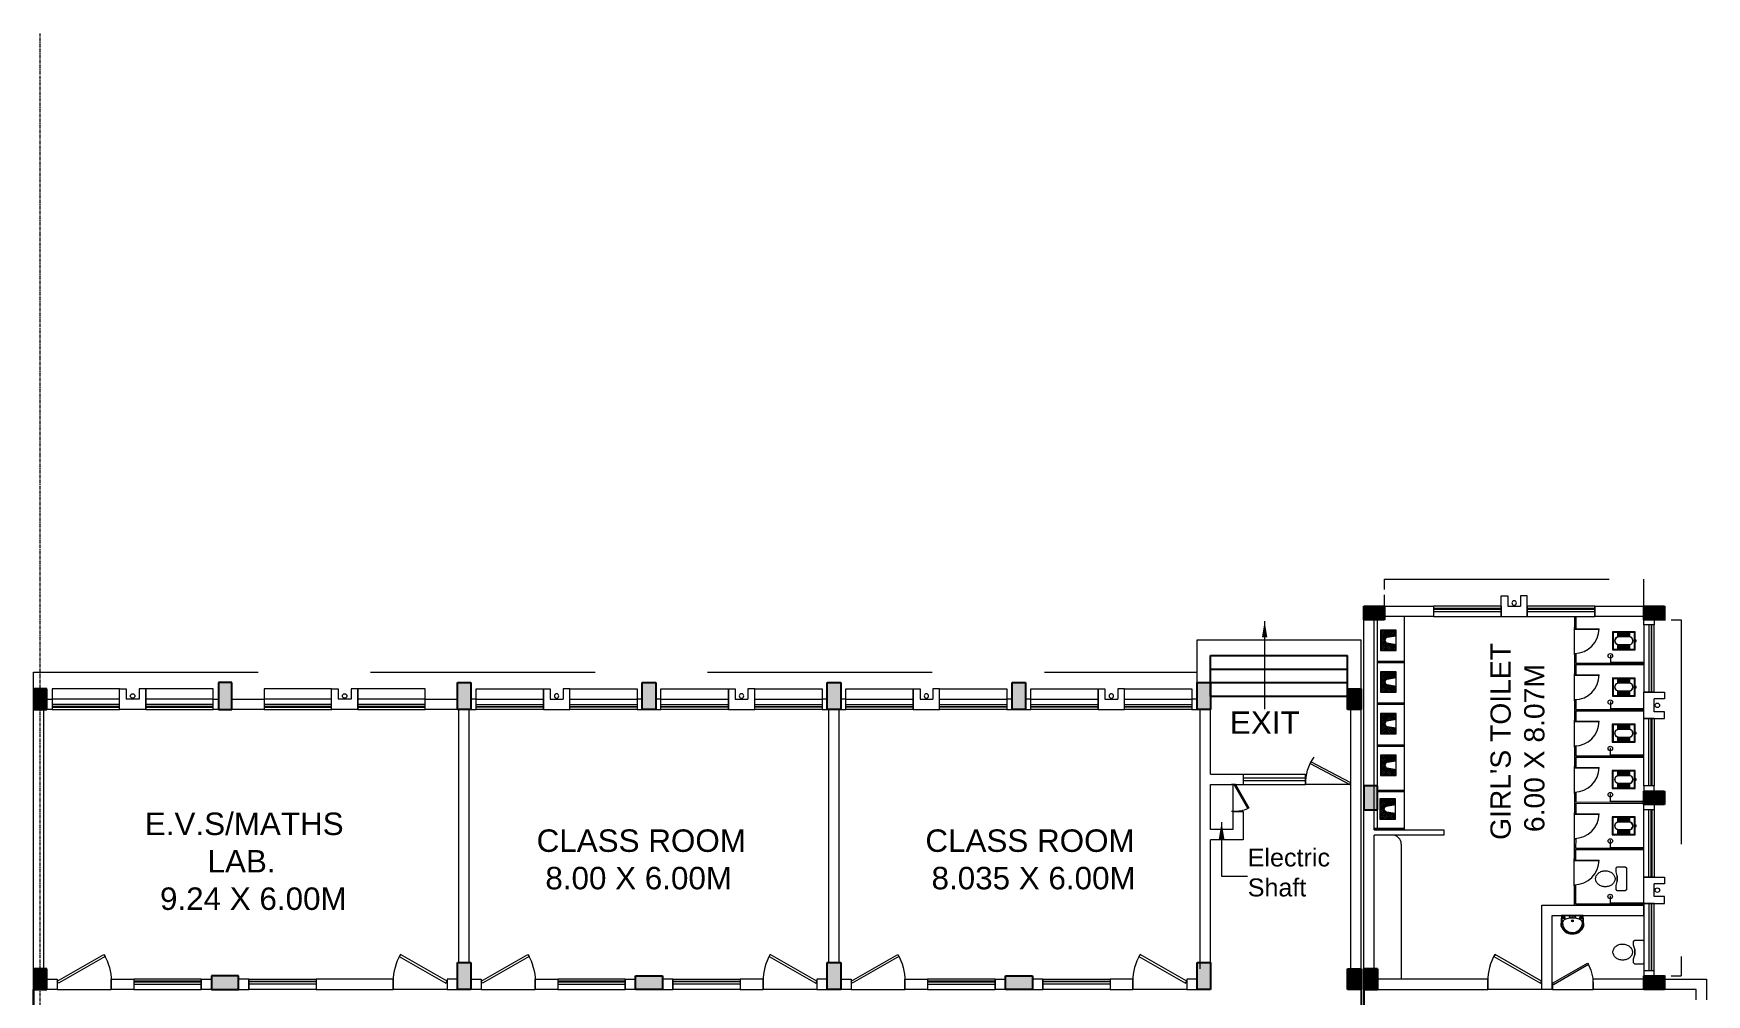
# Model space of a CAD drawing. Header units: inches. Extents: x 719368 to 6315912, y -2624014 to 446967.
# Drawn here: x 6185170 to 6222404, y -2468947 to -2447551 of the extents above; entities that cross this region are included whole.
import ezdxf
from ezdxf.lldxf.tags import DXFTag

# ---------------------------------------------------------------- set-up
doc = ezdxf.new("R2010")
doc.units = ezdxf.units.IN
doc.header["$LTSCALE"] = 20
doc.header["$MEASUREMENT"] = 0
for name, pattern in [('CENTER', [2, 1.25, -0.25, 0.25, -0.25]), ('CENTER2', [1.125, 0.75, -0.125, 0.125, -0.125]), ('DASHED2', [0.375, 0.25, -0.125])]:
    doc.linetypes.add(name, pattern=pattern)
doc.layers.get('0').update_dxf_attribs({"color": 51, "lineweight": 30})
for name, color, linetype, lineweight in [('CLL LEV.', 252, 'Continuous', 18), ('COLUMN', 2, 'Continuous', 25), ('CUBICAL TOILET', 160, 'Continuous', 9), ('DIM', 7, 'Continuous', 13), ('DOOR', 43, 'Continuous', 13), ('FIXTURE', 15, 'DASHDOT', 9), ('GRID', 202, 'CENTER', 5), ('PROJ.', 30, 'DASHED2', 13), ('Text', 7, 'Continuous', 15), ('Ventilator', 6, 'DASHED', 20), ('WALL', 1, 'Continuous', 18), ('window', 71, 'Continuous', 18), ('Window-Wall', 7, 'Continuous', 20)]:
    doc.layers.add(name, color=color, linetype=linetype, lineweight=lineweight)
doc.layers.add('expension joint', color=248, linetype='Continuous')
doc.layers.add('STAIRS', color=1, linetype='Continuous')
doc.styles.add('L120', font='simplex.shx', dxfattribs={"height": 1})
doc.styles.add('Tabrej', font='romans.shx')
tags = doc.linetypes.add('DASHDOT', pattern=[1, 0.5, -0.25, 0, -0.25]).pattern_tags.tags
tags[10:11] = [DXFTag(74, 4), DXFTag(75, 0), DXFTag(340, '0'), DXFTag(46, 1.0), DXFTag(50, 0.0), DXFTag(44, 0.0), DXFTag(45, 0.0)]
tags[8:9] = [DXFTag(74, 4), DXFTag(75, 0), DXFTag(340, '0'), DXFTag(46, 1.0), DXFTag(50, 0.0), DXFTag(44, 0.0), DXFTag(45, 0.0)]
tags[6:7] = [DXFTag(74, 4), DXFTag(75, 0), DXFTag(340, '0'), DXFTag(46, 1.0), DXFTag(50, 0.0), DXFTag(44, 0.0), DXFTag(45, 0.0)]
tags[4:5] = [DXFTag(74, 4), DXFTag(75, 0), DXFTag(340, '0'), DXFTag(46, 1.0), DXFTag(50, 0.0), DXFTag(44, 0.0), DXFTag(45, 0.0)]
tags = doc.linetypes.add('DASHED', pattern=[0.75, 0.5, -0.25]).pattern_tags.tags
tags[6:7] = [DXFTag(74, 4), DXFTag(75, 0), DXFTag(340, '0'), DXFTag(46, 1.0), DXFTag(50, 0.0), DXFTag(44, 0.0), DXFTag(45, 0.0)]
tags[4:5] = [DXFTag(74, 4), DXFTag(75, 0), DXFTag(340, '0'), DXFTag(46, 1.0), DXFTag(50, 0.0), DXFTag(44, 0.0), DXFTag(45, 0.0)]
doc.dimstyles.new('Current Dim style', dxfattribs={"dimscale": 0.3, "dimtxt": 1.8, "dimasz": 1.2, "dimexe": 0.18, "dimexo": 1, "dimgap": 0.09, "dimtad": 0, "dimzin": 0, "dimdsep": 46, "dimtxsty": 'Tabrej', "dimcen": 0.09, "dimclrd": 256, "dimclre": 256, "dimclrt": 7, "dimadec": 0, "dimazin": 0, "dimtfac": 1, "dimtofl": 0, "dimtmove": 2, "dimatfit": 3, "dimfxl": 0, "dimtolj": 1, "dimtzin": 0, "dimlwd": -1, "dimlwe": -1, "dimarcsym": 0})
doc.dimstyles.new('DIM', dxfattribs={"dimtxt": 0.8, "dimasz": 0.4, "dimexe": 0.18, "dimexo": 0.0625, "dimgap": 0.1, "dimtad": 0, "dimdec": 3, "dimzin": 0, "dimdsep": 46, "dimtxsty": 'Tabrej', "dimcen": 0, "dimclrd": 251, "dimclre": 256, "dimclrt": 7, "dimadec": 0, "dimazin": 0, "dimtfac": 1, "dimtdec": 3, "dimtofl": 0, "dimtmove": 0, "dimatfit": 3, "dimfxl": 0, "dimtolj": 1, "dimtzin": 0, "dimlwd": -1, "dimlwe": -1, "dimarcsym": 0})

# ---------------------------------------------------------------- blocks, each defined once
blk = doc.blocks.new('*U81')
for p, q in [((0, 0), (0, 6)), ((40, 0), (40, 6))]:
    blk.add_line(p, q)
blk.add_lwpolyline([(0, 0), (34.6, -20), (35.5, -18.5), (0.9, 1.5)], close=True)
blk.add_arc((0, 0), 40, 330, 360)
blk = doc.blocks.new('New Doors')
at = {"layer": 'DOOR'}
blk.add_line((0, 0.18), (1.199, 0.18), dxfattribs=at)
at = {"layer": 'DOOR', "xscale": 0.0299845412869386, "yscale": 0.0299845412869386, "zscale": 0.0299845412869386}
blk.add_blockref('*U81', (0, 0), dxfattribs=at)
blk = doc.blocks.new('CU')
at = {"layer": 'WALL', "linetype": 'CENTER2'}
h = blk.add_hatch(color=256, dxfattribs=at)
h.dxf.hatch_style = 1
h.paths.add_polyline_path([(0, 0.035), (0, -0.265), (0.46, -0.265), (0.46, 0.035)])
at = {"layer": 'COLUMN', "linetype": 'CENTER2'}
blk.add_lwpolyline([(0, 0.035), (0, -0.265), (0.46, -0.265), (0.46, 0.035), (0, 0.035)], dxfattribs=at)
blk = doc.blocks.new('1.5 M Window')
at = {"layer": 'CLL LEV.'}
for p, q in [((-0.23, 0), (-0.46, 0)), ((-0.46, 0), (-0.46, -1.5)), ((-0.46, -1.5), (-0.23, -1.5))]:
    blk.add_line(p, q, dxfattribs=at)
at = {"layer": 'window'}
for p, q in [((-0.065, 0), (-0.065, -1.5)), ((-0.05, -1.5), (-0.05, 0))]:
    blk.add_line(p, q, dxfattribs=at)
at = {"layer": 'Window-Wall'}
for p, q in [((0, 0), (-0.23, 0)), ((-0.23, 0), (-0.23, -1.5)), ((-0.115, 0), (-0.115, -1.5)), ((0, -1.5), (0, 0)), ((-0.23, -1.5), (0, -1.5))]:
    blk.add_line(p, q, dxfattribs=at)
blk = doc.blocks.new('New Shaft')
at = {"layer": 'FIXTURE'}
blk.add_circle((0.327, -0.302), 0.05, dxfattribs=at)
at = {"layer": 'WALL'}
for p, q in [((0.035, 0), (0.62, 0)), ((0.035, 0), (0.035, -0.46)), ((0.185, -0.46), (0.185, -0.23)), ((0.185, -0.23), (0.47, -0.23)), ((0.47, -0.46), (0.47, -0.23)), ((0.62, 0), (0.62, -0.46)), ((0.035, -0.46), (0.185, -0.46)), ((0.62, -0.46), (0.47, -0.46))]:
    blk.add_line(p, q, dxfattribs=at)
blk = doc.blocks.new('C2')
at = {"layer": 'COLUMN'}
h = blk.add_hatch(color=7, dxfattribs=at)
h.dxf.hatch_style = 1
h.paths.add_polyline_path([(0.3, 0), (0, 0), (0, -0.6), (0.3, -0.6)])
for p, q in [((0, 0), (0, -0.6)), ((0.3, 0), (0, 0)), ((0.3, -0.6), (0.3, 0)), ((0, -0.6), (0.3, -0.6))]:
    blk.add_line(p, q, dxfattribs=at)
blk = doc.blocks.new('VENTILATOR')
at = {"layer": 'Ventilator', "ltscale": 0.02}
for p, q in [((-0.18, -1.5), (-0.18, 0)), ((-0.165, 0), (-0.165, -1.5))]:
    blk.add_line(p, q, dxfattribs=at)
at = {"layer": 'Window-Wall'}
for p, q in [((-0.23, 0), (0, 0)), ((-0.23, -1.5), (-0.23, 0)), ((-0.115, 0), (-0.115, -1.5)), ((0, 0), (0, -1.5)), ((-0.23, -1.5), (0, -1.5))]:
    blk.add_line(p, q, dxfattribs=at)
blk = doc.blocks.new('Door - Left Hung 36 in.')
blk.add_lwpolyline([(0.8, -1.3), (0, 0), (31.2, 18), (31.9, 16.7)], close=True)
blk.add_arc((0, 0), 36, 0, 37.3101)
blk = doc.blocks.new('C3')
at = {"layer": 'COLUMN'}
h = blk.add_hatch(color=7, dxfattribs=at)
h.dxf.hatch_style = 1
h.paths.add_polyline_path([(0.3, 0), (0, 0), (0, -0.53), (0.3, -0.53)])
for p, q in [((0, 0), (0, -0.53)), ((0.3, 0), (0, 0)), ((0.3, -0.53), (0.3, 0)), ((0, -0.53), (0.3, -0.53))]:
    blk.add_line(p, q, dxfattribs=at)
blk = doc.blocks.new('*X5')
at = {"color": 0}
for p, q in [((705, 323), (943, 561)), ((705, 365), (900, 561)), ((705, 408), (858, 561)), ((705, 450), (815, 561)), ((705, 493), (773, 561)), ((705, 535), (730, 561)), ((848, 383), (705, 526)), ((842, 346), (705, 483)), ((835, 310), (705, 441)), ((705, 280), (858, 434)), ((829, 274), (705, 398)), ((705, 238), (847, 381)), ((854, 419), (712, 561)), ((866, 449), (755, 561)), ((888, 469), (797, 561)), ((921, 479), (839, 561)), ((1145, 298), (882, 561)), ((899, 474), (985, 561)), ((1145, 340), (924, 561)), ((944, 477), (1027, 561)), ((1145, 383), (967, 561)), ((971, 462), (1070, 561)), ((990, 438), (1112, 561)), ((998, 404), (1145, 551)), ((1145, 255), (999, 401)), ((1004, 368), (1145, 508)), ((1145, 425), (1009, 561)), ((1011, 332), (1145, 466)), ((1017, 295), (1145, 423)), ((1023, 259), (1145, 381)), ((1145, 467), (1051, 561)), ((1145, 510), (1094, 561)), ((1145, 552), (1136, 561)), ((823, 237), (705, 356)), ((798, 221), (705, 314)), ((755, 221), (705, 271)), ((713, 221), (705, 229)), ((730, 221), (839, 330)), ((772, 221), (830, 279)), ((815, 221), (822, 228)), ((1137, 221), (1007, 350)), ((1095, 221), (1016, 299)), ((1052, 221), (1024, 248)), ((1029, 223), (1145, 339)), ((1069, 221), (1145, 296)), ((1112, 221), (1145, 254))]:
    blk.add_line(p, q, dxfattribs=at)
blk = doc.blocks.new('RSA CL7')
blk.add_lwpolyline([(8.9, 0), (-8.9, 0), (-8.9, -13.8), (-3.9, -13.8), (3.9, -13.8), (8.9, -13.8)], close=True)
blk.add_lwpolyline([(-4.1, -13.6), (-2.8, -5.7, -0.835943), (2.8, -5.8), (4.1, -13.6), (8.7, -13.6), (8.7, -0.2), (-8.7, -0.2), (-8.7, -13.6)], format="xyb", close=True)
blk.add_lwpolyline([(-3.9, -13.8), (-2.6, -5.8, -0.835548), (2.6, -5.8), (3.9, -13.8)], format="xyb")
for centre, start, end in [((-1.4, -4.1), 207.2135, 40.9564), ((0, -3.6), 185.8999, 355.8249), ((1.5, -4.1), 140.9962, 329.3468)]:
    blk.add_arc(centre, 0.493, start, end)
at = {"xscale": 0.0393714285714286, "yscale": 0.0393714285714286, "zscale": 0.0393714285714286}
blk.add_blockref('*X5', (-36.4, -22.3), dxfattribs=at)
blk = doc.blocks.new('RH 1200')
for p, q in [((21, 0), (21, 43.3)), ((21.7, 0), (21.7, 43.3)), ((-21.7, 0), (21.7, 0)), ((21.7, 0), (21, 0))]:
    blk.add_line(p, q)
at = {"extrusion": (0, 0, -1)}
blk.add_ellipse((21.7, 0), major_axis=(-30.6, 30.6), ratio=1, start_param=5.497787, end_param=7.068583, dxfattribs=at)
blk = doc.blocks.new('GHH')
at = {"layer": 'DOOR', "ltscale": 20}
blk.add_line((3289.697, -299.103), (3289.697, -299.853), dxfattribs=at)
at = {"layer": 'DOOR', "ltscale": 20, "xscale": 0.015874999996413, "yscale": 0.015874999996413, "zscale": 0.015874999996413, "rotation": 270}
blk.add_blockref('RH 1200', (3289.697, -299.479), dxfattribs=at)
blk = doc.blocks.new('RSA CL6')
for p, q in [((5.5, 3.5), (5.5, 7.3)), ((5.9, 3.5), (5.9, 7.3)), ((6.3, 3.5), (6.3, 7.3)), ((6.7, 3.4), (6.7, 7.3)), ((7.1, 3.4), (7.1, 7.3)), ((7.5, 3.4), (7.5, 7.3)), ((7.9, 3.4), (7.9, 7.3)), ((8.3, 3.4), (8.3, 7.3)), ((8.7, 3.4), (8.7, 7.3)), ((9.1, 3.4), (9.1, 7.3)), ((9.4, 3.4), (9.4, 7.3)), ((9.8, 3.4), (9.8, 7.3)), ((10.2, 3.4), (10.2, 7.3)), ((10.6, 3.4), (10.6, 7.3)), ((11, 3.3), (11, 7.3)), ((11.4, 3.3), (11.4, 7.3)), ((11.8, 3.3), (11.8, 7.3)), ((12.2, 3.3), (12.2, 7.3)), ((12.6, 3.3), (12.6, 7.3)), ((13, 3.3), (13, 7.3)), ((13.4, 3.3), (13.4, 7.3)), ((13.8, 3.3), (13.8, 7.3)), ((14.2, 3.3), (14.2, 7.3)), ((14.6, 3.3), (14.6, 7.3)), ((15, 3.2), (15, 7.3)), ((15.4, 3.2), (15.4, 7.3)), ((15.7, 3.2), (15.7, 7.3)), ((16.1, 3.2), (16.1, 7.3)), ((16.1, 7.3), (16.1, 3.2)), ((5.5, -7.3), (5.5, -3.5)), ((5.9, -7.3), (5.9, -3.5)), ((6.3, -7.3), (6.3, -3.4)), ((6.7, -7.3), (6.7, -3.4)), ((7.1, -7.3), (7.1, -3.4)), ((7.5, -7.3), (7.5, -3.4)), ((7.9, -7.3), (7.9, -3.4)), ((8.3, -7.3), (8.3, -3.4)), ((8.7, -7.3), (8.7, -3.4)), ((9.1, -7.3), (9.1, -3.4)), ((9.4, -7.3), (9.4, -3.4)), ((9.8, -7.3), (9.8, -3.3)), ((10.2, -7.3), (10.2, -3.3)), ((10.6, -7.3), (10.6, -3.3)), ((11, -7.3), (11, -3.3)), ((11.4, -7.3), (11.4, -3.3)), ((11.8, -7.3), (11.8, -3.3)), ((12.2, -7.3), (12.2, -3.3)), ((12.6, -7.3), (12.6, -3.3)), ((13, -7.3), (13, -3.3)), ((13.4, -7.3), (13.4, -3.2)), ((13.8, -7.3), (13.8, -3.2)), ((14.2, -7.3), (14.2, -3.2)), ((14.6, -7.3), (14.6, -3.2)), ((15, -7.3), (15, -3.2)), ((15.4, -7.3), (15.4, -3.2)), ((15.7, -7.3), (15.7, -3.2)), ((16.1, -3.2), (16.1, -7.3)), ((16.1, -7.3), (16.1, -3.2))]:
    blk.add_line(p, q)
blk.add_lwpolyline([(0.8, -0.6), (0, -0.6), (0, 0.6), (0.8, 0.6)])
for points in [[(0.8, 7.9), (20.9, 7.9), (20.9, -7.9), (0.8, -7.9)], [(1.4, 7.3), (20.3, 7.3), (20.3, -7.3), (1.4, -7.3)]]:
    blk.add_lwpolyline(points, close=True)
for points in [[(5.5, 3.5), (16.1, 3.2, -0.899983), (16.1, -3.2), (5.5, -3.5, -0.799392)], [(5.5, 3.3), (16.1, 3, -0.897689), (16.1, -3), (5.6, -3.3, -0.793494), (5.5, 3.3)]]:
    blk.add_lwpolyline(points, format="xyb", close=True)
blk = doc.blocks.new('ENGLISH SHEET')
at = {"layer": 'FIXTURE'}
for p, q in [((4663.798, 251.204), (4663.773, 251.179)), ((4663.773, 251.179), (4663.773, 250.696)), ((4663.976, 251.204), (4663.798, 251.204)), ((4664.002, 251.179), (4663.976, 251.204)), ((4663.976, 251.001), (4664.002, 251.09)), ((4663.976, 250.874), (4663.976, 251.001)), ((4663.976, 251.001), (4663.976, 250.874)), ((4664.002, 251.09), (4664.002, 251.179)), ((4663.773, 250.696), (4663.798, 250.67)), ((4663.798, 250.67), (4663.976, 250.67)), ((4664.002, 250.785), (4663.976, 250.874)), ((4663.976, 250.67), (4664.002, 250.696)), ((4664.002, 250.696), (4664.002, 250.785))]:
    blk.add_line(p, q, dxfattribs=at)
blk.add_lwpolyline([(4664.459, 250.937, 0.117036), (4664.443, 251.003, 0.104338), (4664.396, 251.063, 0.09029), (4664.321, 251.105, 0.09898), (4664.243, 251.115, 0.08237), (4664.159, 251.101, 0.09029), (4664.09, 251.063, 0.104338), (4664.043, 251.003, 0.117036), (4664.027, 250.937, 0.117036), (4664.043, 250.871, 0.104338), (4664.09, 250.811, 0.09029), (4664.159, 250.773, 0.08237), (4664.243, 250.759, 0.08237), (4664.327, 250.773, 0.09029), (4664.396, 250.811, 0.104338), (4664.443, 250.871, 0.117036)], format="xyb", close=True, dxfattribs=at)
blk = doc.blocks.new('RSA BASIN 9')
for points in [[(-0.1, -16.2, 0.340881), (10, -9, 0.074195), (10.1, -8.9), (9.5, 0), (-9.5, 0), (-10, -8.8, 0.082611), (-10, -9.2, 0.330812), (-0.1, -16.2)], [(0, -15, 0.391482), (8.9, -6.7, 0.252869), (6.5, -3.5, 0.087242), (0, -2.5, 0.079484), (-6.5, -3.5, 0.2542), (-8.8, -6.7, 0.39026), (0, -15)], [(-8.6, -2, -0.907437), (-8.4, -1.8), (-7.5, -2.6, -0.907437), (-7.6, -2.7)], [(-8.2, -1.6, -0.907437), (-8.1, -1.5), (-7.1, -2.3, -0.907437), (-7.3, -2.4)], [(-7.8, -1.3, -0.907437), (-7.7, -1.2), (-6.8, -1.9, -0.907437), (-6.9, -2.1)], [(7.8, -1.3, 0.907437), (7.7, -1.2), (6.8, -1.9, 0.907437), (6.9, -2.1)], [(8.2, -1.6, 0.907437), (8.1, -1.5), (7.1, -2.3, 0.907437), (7.3, -2.4)], [(8.6, -2, 0.907437), (8.4, -1.8), (7.5, -2.6, 0.907437), (7.6, -2.7)]]:
    blk.add_lwpolyline(points, format="xyb", close=True)
for points in [[(-5.9, -3.3), (-6.2, -3, -0.183787), (-6.2, -2.7, 0.126662), (-6.2, -2.4), (-6.6, -1.4, 0.35453), (-7.1, -1), (-8.7, -1, 0.414214), (-9.1, -1.4), (-9.6, -9.1, 0.329849), (-0.1, -15.8, 0.338736), (9.6, -8.9, 0.075632), (9.7, -8.8), (9.1, -1.4, 0.414214), (8.7, -1), (7.1, -1, 0.35453), (6.6, -1.4), (6.2, -2.4, 0.126662), (6.2, -2.7, -0.183787), (6.2, -3), (5.9, -3.3)], [(-6.2, -3.4), (-6.2, -3.3, 0.220542), (-6.5, -3.1), (-8.7, -2.8, -0.361119), (-9.2, -2.3)], [(6.2, -3.4), (6.2, -3.3, -0.220542), (6.5, -3.1), (8.7, -2.8, 0.358803), (9.2, -2.3, 0.358803)]]:
    blk.add_lwpolyline(points, format="xyb")
for centre, radius in [((-2.3, -1.6), 0.399), ((0, -4.8), 0.771), ((0, -4.8), 0.602), ((0, -1.2), 0.399), ((2.3, -1.5), 0.399)]:
    blk.add_circle(centre, radius)
blk = doc.blocks.new('GROUND FLOOR')
at = {"layer": 'CUBICAL TOILET'}
for p, q in [((60.2528, 32.4905), (60.2526, 32.2348)), ((60.2828, 32.4905), (60.2826, 32.2348)), ((60.2826, 32.2348), (60.2526, 32.2348)), ((60.2522, 31.6652), (60.2521, 31.4255)), ((60.2522, 31.6652), (60.2822, 31.6651)), ((60.2822, 31.6651), (60.2821, 31.4555)), ((60.2521, 31.4255), (60.2519, 31.2048)), ((60.2821, 31.4255), (60.2819, 31.2048)), ((60.2821, 31.4555), (61.8021, 31.4545)), ((60.2821, 31.4255), (61.8021, 31.4245)), ((60.2819, 31.2048), (60.2519, 31.2048)), ((60.2516, 30.6352), (60.2514, 30.3955)), ((60.2516, 30.6352), (60.2816, 30.6351)), ((60.2816, 30.6351), (60.2814, 30.4255)), ((60.2514, 30.3955), (60.2513, 30.1748)), ((60.2813, 30.1748), (60.2513, 30.1748)), ((60.2814, 30.3955), (60.2813, 30.1748)), ((60.2814, 30.4255), (61.8014, 30.4245)), ((60.2814, 30.3955), (61.8014, 30.3945)), ((60.2509, 29.6052), (60.2508, 29.3655)), ((60.2509, 29.6052), (60.2809, 29.6051)), ((60.2809, 29.6051), (60.2808, 29.3955)), ((60.2508, 29.3655), (60.2506, 29.1448)), ((60.2806, 29.1448), (60.2506, 29.1448)), ((60.2808, 29.3655), (60.2806, 29.1448)), ((60.2808, 29.3955), (61.8008, 29.3945)), ((60.2808, 29.3655), (61.8008, 29.3645)), ((60.2501, 28.3355), (60.2499, 28.1148)), ((60.2502, 28.5752), (60.2501, 28.3355)), ((60.2502, 28.5752), (60.2802, 28.5751)), ((60.2801, 28.3355), (60.2799, 28.1148)), ((60.2802, 28.5751), (60.2801, 28.3655)), ((60.2801, 28.3655), (61.7964, 28.3645)), ((60.2801, 28.3355), (61.7963, 28.3345)), ((60.2799, 28.1148), (60.2499, 28.1148)), ((60.2494, 27.3055), (60.2493, 27.0848)), ((60.2496, 27.5452), (60.2494, 27.3055)), ((60.2496, 27.5452), (60.2796, 27.5451)), ((60.2794, 27.3055), (60.2793, 27.0848)), ((60.2796, 27.5451), (60.2794, 27.3355)), ((60.2794, 27.3355), (61.7994, 27.3345)), ((60.2794, 27.3055), (61.7994, 27.3045)), ((60.2793, 27.0848), (60.2493, 27.0848)), ((60.2489, 26.5152), (60.2486, 26.0705)), ((60.2489, 26.5152), (60.2789, 26.5151)), ((60.2789, 26.5151), (60.2786, 26.1005)), ((60.2786, 26.1005), (61.7961, 26.0995))]:
    blk.add_line(p, q, dxfattribs=at)
at = {"layer": 'DOOR'}
for p, q in [((52.6527, 28.7523), (52.6527, 28.1526)), ((55.2541, 28.7516), (54.2743, 28.7519))]:
    blk.add_line(p, q, dxfattribs=at)
at = {"layer": 'expension joint'}
for p, q in [((25.9586, 24.1935), (25.9586, 20.8435)), ((25.9586, 20.8435), (25.9586, 24.1935)), ((55.5036, 24.1935), (55.5036, 20.8435)), ((55.5661, 24.1935), (55.5661, 20.8435))]:
    blk.add_line(p, q, dxfattribs=at)
at = {"layer": 'FIXTURE'}
for p, q in [((55.865, 32.4233), (55.865, 28.6883)), ((56.465, 32.4933), (56.465, 27.7433)), ((56.466, 31.4933), (55.866, 31.4933)), ((56.466, 31.4633), (55.866, 31.4633)), ((56.4657, 30.5633), (55.8657, 30.5633)), ((56.4657, 30.5333), (55.8657, 30.5333)), ((55.865, 30.2633), (55.865, 27.7733)), ((55.865, 30.2633), (55.865, 27.7733)), ((56.4653, 29.6333), (55.8653, 29.6333)), ((56.4653, 29.6033), (55.8653, 29.6033)), ((56.4653, 28.6234), (55.8653, 28.6234)), ((56.4653, 28.5934), (55.8653, 28.5934)), ((56.4653, 27.7733), (55.795, 27.7733)), ((56.4653, 27.7733), (55.795, 27.7733)), ((56.465, 27.7433), (55.7961, 27.7433)), ((56.465, 27.7433), (55.7961, 27.7433)), ((56.1988, 27.6283), (55.7961, 27.6283)), ((56.3987, 27.4281), (56.3987, 24.4235))]:
    blk.add_line(p, q, dxfattribs=at)
at = {"layer": 'FIXTURE', "ltscale": 0.05}
for p, q in [((61.0522, 31.6332), (61.0521, 31.4674)), ((61.8021, 31.4669), (61.0521, 31.4674)), ((61.0516, 30.6032), (61.0514, 30.4374)), ((61.8014, 30.4369), (61.0514, 30.4374)), ((61.0509, 29.5732), (61.0508, 29.4074)), ((61.8008, 29.4069), (61.0508, 29.4074)), ((61.0502, 28.5432), (61.0501, 28.3774)), ((61.7964, 28.3769), (61.0501, 28.3774)), ((61.0496, 27.5132), (61.0494, 27.3474)), ((61.7994, 27.3469), (61.0494, 27.3474)), ((61.0488, 26.2782), (61.0486, 26.1124)), ((61.7961, 26.1119), (61.0486, 26.1124))]:
    blk.add_line(p, q, dxfattribs=at)
for centre in [(61.0522, 31.6174), (61.0515, 30.5874), (61.0509, 29.5574), (61.0502, 28.5274), (61.0495, 27.4974), (61.0487, 26.2624)]:
    blk.add_circle(centre, 0.05, dxfattribs=at)
at = {"layer": 'FIXTURE'}
blk.add_arc((56.1987, 27.4283), 0.2, 359.96287, 89.96287, dxfattribs=at)
at = {"layer": 'PROJ.'}
for p, q in [((56.0261, 33.3235), (61.7961, 33.3235)), ((61.7961, 32.7235), (61.7961, 33.3235)), ((62.6262, 32.4235), (62.6262, 24.4935)), ((51.8536, 31.9735), (55.5036, 31.9735)), ((51.8536, 31.0235), (51.8536, 31.9735)), ((55.5036, 30.8835), (55.5036, 31.9735)), ((25.9586, 30.8835), (25.9586, 31.2535)), ((25.9586, 31.2535), (51.8536, 31.2535))]:
    blk.add_line(p, q, dxfattribs=at)
at = {"layer": 'PROJ.', "ltscale": 0.05}
for p, q in [((56.0261, 32.7235), (56.0261, 33.3235)), ((62.0261, 32.4235), (62.6262, 32.4235)), ((51.8536, 30.6534), (51.8536, 31.4835)), ((62.0261, 24.4935), (62.6262, 24.4935))]:
    blk.add_line(p, q, dxfattribs=at)
at = {"layer": 'STAIRS'}
for p, q in [((52.1536, 31.6235), (55.2036, 31.6235)), ((52.1536, 30.7235), (52.1536, 31.6235)), ((52.1536, 31.3235), (55.2036, 31.3235)), ((55.2036, 30.7235), (55.2036, 31.6235)), ((52.1536, 31.0235), (55.2036, 31.0235)), ((52.1536, 30.7235), (55.2036, 30.7235))]:
    blk.add_line(p, q, dxfattribs=at)
at = {"layer": 'WALL'}
for p, q in [((55.5661, 24.6535), (55.5661, 32.4235)), ((55.5661, 24.6535), (55.5661, 32.4235)), ((55.7961, 27.7433), (55.7961, 32.4235)), ((55.7961, 28.7235), (55.7961, 32.4235)), ((55.2736, 24.6535), (55.2736, 30.7235)), ((55.5036, 24.6535), (55.5036, 30.7235)), ((25.9586, 24.6535), (25.9586, 30.4235)), ((26.1886, 24.6535), (26.1886, 30.4235)), ((35.4286, 24.7935), (35.4286, 30.4235)), ((35.6586, 24.7935), (35.6586, 30.4235)), ((43.6586, 24.7935), (43.6586, 30.4235)), ((43.8886, 24.7935), (43.8886, 30.4235)), ((51.9236, 24.6535), (51.9236, 30.4235)), ((52.1536, 28.9823), (52.1536, 30.4235)), ((52.1536, 28.9823), (52.8827, 28.9823)), ((52.1536, 27.7523), (52.1536, 28.7523)), ((52.1536, 28.7523), (52.8827, 28.7523)), ((52.8827, 28.9823), (52.8827, 28.7523)), ((52.6527, 28.1526), (52.6527, 27.7523)), ((52.6527, 28.1526), (52.8827, 28.1526)), ((52.8827, 28.1526), (52.8827, 27.5223)), ((55.7961, 27.7433), (55.7961, 28.207)), ((52.6527, 27.7523), (52.1527, 27.7523)), ((55.7961, 24.6535), (55.7961, 27.6283)), ((55.7961, 24.6535), (55.7961, 27.6283)), ((52.8827, 27.5223), (52.1527, 27.5223)), ((52.1536, 24.6535), (52.1536, 27.5223)), ((62.0261, 26.6935), (61.7961, 26.6935)), ((62.0261, 26.6935), (62.1766, 26.6935)), ((59.5261, 26.0705), (61.7963, 26.0705)), ((59.5261, 24.1934), (59.5261, 26.0705)), ((61.7961, 25.8405), (61.7961, 26.0705)), ((59.7561, 25.8405), (61.7963, 25.8405)), ((59.7561, 24.1934), (59.7561, 25.8405)), ((58.3234, 24.4235), (55.8661, 24.4235)), ((55.8661, 24.4235), (55.8661, 24.1935)), ((58.3234, 24.1935), (58.3234, 24.4235)), ((59.5261, 24.1934), (59.5261, 24.4234)), ((61.7961, 24.4235), (60.6656, 24.4234)), ((60.6656, 24.1934), (60.6656, 24.4234)), ((62.2561, 24.4234), (63.1919, 24.4234)), ((62.2561, 24.1934), (62.2561, 24.4234)), ((63.1919, 24.4234), (63.1919, 24.1934)), ((55.8661, 24.1935), (58.3234, 24.1935)), ((59.7561, 24.1934), (59.5261, 24.1934)), ((61.7961, 24.1935), (60.6656, 24.1934)), ((62.9619, 24.1934), (62.2561, 24.1934)), ((62.9619, 23.9634), (62.9619, 24.1934)), ((63.1919, 24.1934), (63.1919, 23.9634))]:
    blk.add_line(p, q, dxfattribs=at)
at = {"layer": 'WALL', "linetype": 'CENTER2'}
blk.add_line((59.5261, 24.1934), (59.5261, 24.4234), dxfattribs=at)
at = {"layer": 'WALL'}
for points in [[(56.0261, 32.4934), (56.0261, 32.7234), (57.1186, 32.7234), (57.1186, 32.4934), (56.0261, 32.4934)], [(56.0261, 32.4934), (56.0261, 32.7234), (57.1186, 32.7234), (57.1186, 32.4934), (56.0261, 32.4934)], [(60.7036, 32.4935), (60.7036, 32.7235), (61.7961, 32.7235), (61.7961, 32.4935), (60.7036, 32.4935)], [(62.0261, 32.3085), (61.7961, 32.3085), (61.7961, 32.4235), (62.0261, 32.4235), (62.0261, 32.3085)], [(26.3736, 30.6535), (26.3736, 30.4235), (26.2586, 30.4235), (26.2586, 30.6535), (26.3736, 30.6535)], [(26.3736, 30.6534), (26.3736, 30.4234), (26.2586, 30.4234), (26.2586, 30.6534), (26.3736, 30.6534)], [(30.0736, 30.6534), (30.0736, 30.4234), (29.9586, 30.4234), (29.9586, 30.6534), (30.0736, 30.6534)], [(31.0911, 30.6534), (31.0911, 30.4234), (30.3736, 30.4234), (30.3736, 30.6534), (31.0911, 30.6534)], [(35.3936, 30.6534), (35.3936, 30.4234), (34.6761, 30.4234), (34.6761, 30.6534), (35.3936, 30.6534)], [(35.6936, 30.6535), (35.6936, 30.4235), (35.8086, 30.4235), (35.8086, 30.6535), (35.6936, 30.6535)], [(39.3936, 30.6535), (39.3936, 30.4235), (39.5086, 30.4235), (39.5086, 30.6535), (39.3936, 30.6535)], [(39.8086, 30.6535), (39.8086, 30.4235), (39.9236, 30.4235), (39.9236, 30.6535), (39.8086, 30.6535)], [(43.5086, 30.6535), (43.5086, 30.4235), (43.6236, 30.4235), (43.6236, 30.6535), (43.5086, 30.6535)], [(43.5086, 30.6535), (43.5086, 30.4235), (43.6236, 30.4235), (43.6236, 30.6535), (43.5086, 30.6535)], [(43.9236, 30.6535), (43.9236, 30.4235), (44.0386, 30.4235), (44.0386, 30.6535), (43.9236, 30.6535)], [(47.6236, 30.6535), (47.6236, 30.4235), (47.7386, 30.4235), (47.7386, 30.6535), (47.6236, 30.6535)], [(48.0386, 30.6535), (48.0386, 30.4235), (48.1536, 30.4235), (48.1536, 30.6535), (48.0386, 30.6535)], [(51.7386, 30.6535), (51.7386, 30.4235), (51.8536, 30.4235), (51.8536, 30.6535), (51.7386, 30.6535)], [(51.7386, 30.6535), (51.7386, 30.4235), (51.8536, 30.4235), (51.8536, 30.6535), (51.7386, 30.6535)], [(62.0261, 28.7235), (61.7961, 28.7235), (61.7961, 28.6085), (62.0261, 28.6085), (62.0261, 28.7235)], [(62.0261, 28.1935), (61.7961, 28.1935), (61.7961, 28.3085), (62.0261, 28.3085), (62.0261, 28.1935)], [(55.7961, 27.7433), (57.3427, 27.7433), (57.3427, 27.6283), (55.7961, 27.6283)], [(55.7961, 27.7433), (57.3427, 27.7433), (57.3427, 27.6283), (55.7961, 27.6283)], [(26.2586, 24.1935), (26.2586, 24.4235), (26.4886, 24.4235), (26.4886, 24.1935), (26.2586, 24.1935)], [(29.6936, 24.1935), (29.6936, 24.4235), (29.9236, 24.4235), (29.9236, 24.1935), (29.6936, 24.1935)], [(30.7536, 24.1935), (30.7536, 24.4235), (30.5236, 24.4235), (30.5236, 24.1935), (30.7536, 24.1935)], [(35.3936, 24.1935), (35.3936, 24.4235), (35.1636, 24.4235), (35.1636, 24.1935), (35.3936, 24.1935)], [(35.6936, 24.1935), (35.6936, 24.4235), (35.9236, 24.4235), (35.9236, 24.1935), (35.6936, 24.1935)], [(39.1286, 24.1935), (39.1286, 24.4235), (39.3586, 24.4235), (39.3586, 24.1935), (39.1286, 24.1935)], [(40.1886, 24.1935), (40.1886, 24.4235), (39.9586, 24.4235), (39.9586, 24.1935), (40.1886, 24.1935)], [(43.6236, 24.1935), (43.6236, 24.4235), (43.3936, 24.4235), (43.3936, 24.1935), (43.6236, 24.1935)], [(43.9236, 24.1935), (43.9236, 24.4235), (44.1536, 24.4235), (44.1536, 24.1935), (43.9236, 24.1935)], [(47.3586, 24.1935), (47.3586, 24.4235), (47.5886, 24.4235), (47.5886, 24.1935), (47.3586, 24.1935)], [(48.4186, 24.1935), (48.4186, 24.4235), (48.1886, 24.4235), (48.1886, 24.1935), (48.4186, 24.1935)], [(51.8536, 24.1935), (51.8536, 24.4235), (51.6236, 24.4235), (51.6236, 24.1935), (51.8536, 24.1935)]]:
    blk.add_lwpolyline(points, dxfattribs=at)
for points in [[(61.7961, 24.4935), (62.0261, 24.4935), (62.0261, 24.6085), (61.7961, 24.6085)], [(27.688, 24.1934), (27.688, 24.4235), (28.1936, 24.4235), (28.1936, 24.1934)], [(33.9642, 24.1934), (33.9642, 24.4235), (32.2536, 24.4235), (32.2536, 24.1934)], [(37.123, 24.1933), (37.123, 24.4235), (37.6286, 24.4235), (37.6286, 24.1933)], [(42.1942, 24.1933), (42.1942, 24.4235), (41.6886, 24.4235), (41.6886, 24.1933)], [(45.353, 24.1933), (45.353, 24.4235), (45.8586, 24.4235), (45.8586, 24.1933)], [(50.4242, 24.1933), (50.4242, 24.4235), (49.9186, 24.4235), (49.9186, 24.1933)]]:
    blk.add_lwpolyline(points, close=True, dxfattribs=at)
at = {"layer": 'window'}
for p, q in [((54.2693, 28.8973), (52.8827, 28.8973)), ((54.2693, 28.8373), (52.8827, 28.8373))]:
    blk.add_line(p, q, dxfattribs=at)
at = {"layer": 'Window-Wall'}
for p, q in [((52.8827, 28.9823), (54.2693, 28.9823)), ((52.8827, 28.7523), (54.2694, 28.7523)), ((54.2693, 28.7519), (54.2693, 28.9819))]:
    blk.add_line(p, q, dxfattribs=at)
at = {"layer": 'COLUMN', "linetype": 'CENTER2', "xscale": -1}
for p, rotation in [((55.5661, 32.4585), 180), ((55.5661, 32.4585), 180), ((61.7961, 32.4585), 180), ((55.2386, 30.8835), 90), ((61.7961, 28.3435), 180), ((55.2386, 24.6535), 90), ((55.6011, 24.6535), 90), ((61.7961, 24.2285), 180)]:
    blk.add_blockref('CU', p, dxfattribs=dict(at, rotation=rotation))
at = {"layer": 'COLUMN', "color": 5}
blk.add_blockref('C2', (30.0736, 31.0234), dxfattribs=at)
at = {"layer": 'COLUMN', "color": 5, "xscale": -1}
for p in [(35.6936, 31.0235), (39.8086, 31.0235), (43.9236, 31.0235), (48.0386, 31.0235), (52.1536, 31.0235), (35.6936, 24.7935), (43.9236, 24.7935), (52.1536, 24.7935)]:
    blk.add_blockref('C2', p, dxfattribs=at)
at = {"layer": 'COLUMN', "linetype": 'CENTER2'}
for p, rotation in [((26.2236, 30.8835), 270), ((26.2236, 24.6535), 270), ((55.6011, 24.1935), 90), ((55.6011, 24.1935), 90), ((55.6011, 24.1935), 90), ((55.6011, 24.1935), 90)]:
    blk.add_blockref('CU', p, dxfattribs=dict(at, rotation=rotation))
at = {"layer": 'COLUMN', "color": 5}
for name, p, rotation in [('C3', (55.8661, 28.1935), 180), ('C3', (55.8661, 28.1935), 180), ('C2', (30.5236, 24.4935), 270)]:
    blk.add_blockref(name, p, dxfattribs=dict(at, rotation=rotation))
at = {"layer": 'COLUMN', "color": 5, "xscale": -1, "rotation": 90}
for p in [(39.3586, 24.4935), (47.5886, 24.4935)]:
    blk.add_blockref('C2', p, dxfattribs=at)
at = {"layer": 'DOOR'}
for name, p, xscale, yscale, zscale, rotation in [('GHH', (-2571.6539, -205.994), -0.8000000001367666, 0.8000000001375156, 0.8000000001375136, 179.9642723067066), ('GHH', (-2571.6545, -207.024), -0.8000000001367666, 0.8000000001375156, 0.8000000001375136, 179.9642723067066), ('GHH', (-2571.6552, -208.054), -0.8000000001367666, 0.8000000001375156, 0.8000000001375136, 179.9642723067066), ('GHH', (-2571.6559, -209.084), -0.8000000001367666, 0.8000000001375156, 0.8000000001375136, 179.9642723067066), ('*U81', (52.7076, 28.7523), -0.01499227064346087, 0.01499227064346087, 0.0149922706434693, 90), ('GHH', (-2571.6565, -210.114), -0.8000000001367666, 0.8000000001375156, 0.8000000001375136, 179.9642723067066), ('GHH', (-2571.6572, -211.144), -0.8000000001367666, 0.8000000001375156, 0.8000000001375136, 179.9642723067066)]:
    blk.add_blockref(name, p, dxfattribs=dict(at, xscale=xscale, yscale=yscale, zscale=zscale, rotation=rotation))
at = {"layer": 'DOOR', "extrusion": (0, 0, -1), "xscale": 0.02777701549988431, "yscale": 0.02777701550860456, "zscale": -0.02777701549984439, "rotation": 357.9084632862278}
blk.add_blockref('Door - Left Hung 36 in.', (-55.2736, 28.7884), dxfattribs=at)
at = {"layer": 'FIXTURE', "xscale": 0.02539999999487463, "yscale": 0.02539999999487463, "zscale": 0.02539999999487463, "rotation": 90}
for p in [(55.9375, 31.9662), (55.9375, 31.0362), (55.9375, 30.1062), (55.9375, 29.1832), (55.919, 28.2082)]:
    blk.add_blockref('RSA CL7', p, dxfattribs=at)
at = {"layer": 'FIXTURE', "extrusion": (0, 0, -1), "xscale": 0.02539999999408093, "yscale": 0.02539999999589782, "zscale": -0.02539999999589774, "rotation": 0.03712623411802837}
for p in [(-61.6274, 31.9546), (-61.6268, 30.9246), (-61.6261, 29.8946), (-61.6254, 28.8646), (-61.6248, 27.8346)]:
    blk.add_blockref('RSA CL6', p, dxfattribs=at)
at = {"layer": 'FIXTURE', "extrusion": (0, 0, -1), "zscale": -1}
for p, rotation in [((-4724.621, -234.5015), 0.1255462015780759), ((-4725.0081, -236.1323), 0.1255462015520312)]:
    blk.add_blockref('ENGLISH SHEET', p, dxfattribs=dict(at, rotation=rotation))
at = {"layer": 'FIXTURE', "ltscale": 10000, "extrusion": (0, 0, -1), "xscale": -0.0254326166761463, "yscale": 0.02543261667597108, "zscale": -0.0254326166761463, "rotation": 0.04639637732230639}
blk.add_blockref('RSA BASIN 9', (-60.207, 25.8405), dxfattribs=at)
at = {"layer": 'WALL', "xscale": -1}
for name, p, rotation in [('New Shaft', (58.5836, 32.4935), 180), ('VENTILATOR', (57.1186, 32.4935), 90), ('VENTILATOR', (59.2036, 32.4935), 90), ('1.5 M Window', (35.8086, 30.4235), 90), ('New Shaft', (37.2736, 30.4235), 180), ('1.5 M Window', (37.8936, 30.4235), 90), ('1.5 M Window', (39.9236, 30.4235), 90), ('New Shaft', (41.3886, 30.4235), 180), ('1.5 M Window', (42.0086, 30.4235), 90), ('1.5 M Window', (44.0386, 30.4235), 90), ('New Shaft', (45.5036, 30.4235), 180), ('1.5 M Window', (46.1236, 30.4235), 90), ('1.5 M Window', (48.1536, 30.4235), 90), ('New Shaft', (49.6186, 30.4235), 180), ('1.5 M Window', (50.2386, 30.4235), 90), ('New Doors', (26.4886, 24.3733), 180), ('New Doors', (35.9236, 24.3732), 180), ('New Doors', (44.1536, 24.3732), 180), ('VENTILATOR', (28.1936, 24.1935), 90), ('VENTILATOR', (37.6286, 24.1935), 90), ('VENTILATOR', (45.8586, 24.1935), 90)]:
    blk.add_blockref(name, p, dxfattribs=dict(at, rotation=rotation))
for p in [(61.7961, 32.3085), (61.7961, 26.1085)]:
    blk.add_blockref('VENTILATOR', p, dxfattribs=at)
at = {"layer": 'WALL'}
for name, p, rotation in [('1.5 M Window', (27.8736, 30.4234), 270), ('New Shaft', (28.4936, 30.4234), 180), ('1.5 M Window', (29.9586, 30.4234), 270), ('1.5 M Window', (32.5911, 30.4234), 270), ('New Shaft', (33.2111, 30.4234), 180), ('1.5 M Window', (34.6761, 30.4234), 270), ('New Shaft', (61.7961, 30.1885), 90), ('VENTILATOR', (61.7961, 28.7235), 180), ('VENTILATOR', (61.7961, 26.6935), 180), ('New Shaft', (61.7961, 26.0735), 90), ('New Doors', (35.1636, 24.3732), 180), ('New Doors', (43.3936, 24.3732), 180), ('New Doors', (51.6236, 24.3732), 180), ('New Doors', (59.5227, 24.3733), 180), ('VENTILATOR', (32.2536, 24.1935), 270), ('VENTILATOR', (41.6886, 24.1935), 270), ('VENTILATOR', (49.9186, 24.1935), 270)]:
    blk.add_blockref(name, p, dxfattribs=dict(at, rotation=rotation))
at = {"layer": 'WALL', "linetype": 'CENTER2', "xscale": -0.7503866670704156, "yscale": 0.7503866670704156, "zscale": 0.7503866670709811, "rotation": 180}
blk.add_blockref('New Doors', (59.7656, 24.3284), dxfattribs=at)
at = {"layer": 'Text', "lineweight": 30, "insert": (58.3834, 27.5205), "char_height": 0.45, "width": 4.480091, "attachment_point": 1, "rotation": 90, "style": 'L120'}
blk.add_mtext("{\\fArial|b0|i0|c0|p34;GIRL'S TOILET\\P 6.00 X 8.07M}", dxfattribs=at)
at = {"layer": 'Text', "lineweight": 30, "char_height": 0.5, "attachment_point": 1, "style": 'L120'}
for s, insert, width in [('{\\fArial|b0|i0|c0|p34;EXIT}', (52.5849, 30.3829), 1.001447), ('\\pi0.15996;{\\fArial|b0|i0|c0|p34; E.V.S/MATHS \\P\\pi1.7498;LAB.\\P\\pi0.10897;   9.24 X 6.00M}', (28.0833, 28.1295), 4.902123), ('{\\fArial|b0|i0|c0|p34;CLASS ROOM\\P 8.00 X 6.00M}', (37.1565, 27.7544), 4.753159), ('\\pi0.073723;{\\fArial|b0|i0|c0|p34;CLASS ROOM\\P\\pi0.016424; 8.035 X 6.00M}', (45.7341, 27.7544), 4.717365)]:
    blk.add_mtext(s, dxfattribs=dict(at, insert=insert, width=width))
at = {"layer": 'Text', "insert": (52.981, 27.3294), "char_height": 0.4, "width": 1.84884, "attachment_point": 1, "style": 'L120'}
blk.add_mtext('{\\fArial|b0|i0|c0|p34;Electric\\PShaft}', dxfattribs=at)
at = {"layer": 'DIM'}
blk.add_leader([(53.3578, 32.3919), (53.3577, 30.4311)], dimstyle='Current Dim style', dxfattribs=at)
blk.add_leader([(53.3578, 32.3919), (53.3577, 30.4311)], dimstyle='Current Dim style', dxfattribs=at)
blk.add_leader([(52.3998, 27.9176), (52.3998, 26.7161), (52.9735, 26.7161)], dimstyle='DIM', override={"dimarcsym": 1}, dxfattribs=at)

msp = doc.modelspace()

# ---------------------------------------------------------------- linework, layer by layer
at = {"layer": 'GRID', "color": 190, "ltscale": 3}
msp.add_line((6185320.2345, -2496093.1022), (6185320.2345, -2447550.7712), dxfattribs=at)

# ---------------------------------------------------------------- block references
at = {"layer": 'Window-Wall', "xscale": 1000, "yscale": 1000, "zscale": 1000}
msp.add_blockref('GROUND FLOOR', (6159211.6218, -2493025.1526), dxfattribs=at)

doc.saveas('drawing.dxf')
